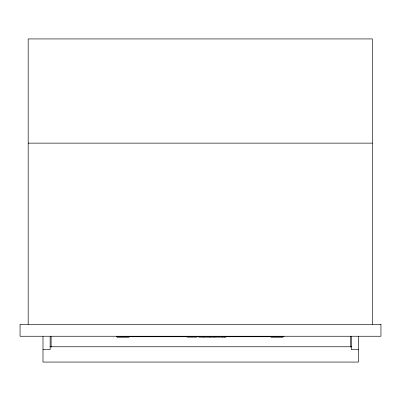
<?xml version="1.0" encoding="UTF-8"?>
<svg xmlns="http://www.w3.org/2000/svg" width="401" height="401" viewBox="0 0 401 401"><rect width="100%" height="100%" fill="white"/><g stroke="black" fill="none" stroke-linecap="round" stroke-linejoin="round"><path stroke-width="0.6" d="M28.175 143.137L372.344 143.137M49.879 346.77L351.597 346.77M42.992 349.642L50.165 349.642L50.165 336.544M358.484 349.642L351.311 349.642L351.311 336.544M372.344 324.304L372.344 38.932L28.175 38.932L28.175 324.304M358.484 336.544L358.484 362.068L42.992 362.068L42.992 336.544M350.359 336.544L350.359 347.146M283.913 336.254L283.913 336.735L116.611 336.735L116.611 336.254M282.956 336.735L282.956 337.211L271.006 337.211L271.006 336.735M226.039 336.735L226.039 337.116L221.006 337.116L221.006 336.735M224.41 336.735L224.41 337.116M222.56 336.735L222.56 337.116M220.385 336.735L220.385 337.116L215.152 337.116L215.152 336.735M214.771 336.735L214.771 337.116L209.893 337.116L209.893 336.735M214.595 336.735L214.595 337.116M210.149 336.735L210.149 337.116M209.638 336.735L209.653 337.116L203.999 337.116L203.999 336.735M203.643 336.735L203.643 337.116L198.625 337.116L198.625 336.735M203.387 336.735L203.387 337.116M196.696 336.735L196.696 337.116L187.267 337.116L187.267 336.735M129.037 336.735L129.037 337.211L117.087 337.211L117.087 336.735M51.122 336.544L51.122 347.146M380.95 324.304L20.05 324.304L20.05 336.254L380.95 336.254L380.95 324.304"/></g></svg>
